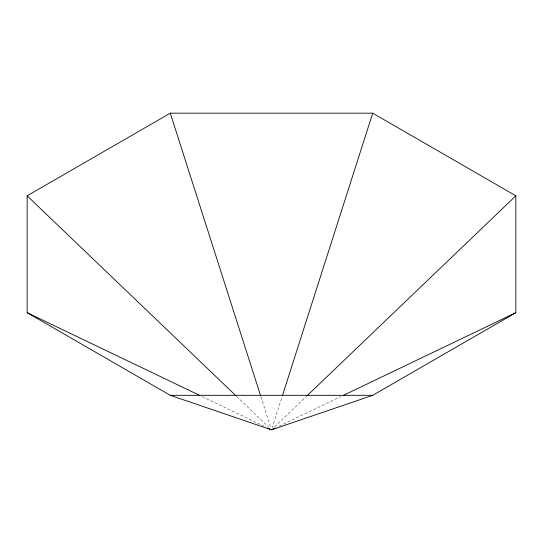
<?xml version="1.0" encoding="UTF-8"?>
<svg xmlns="http://www.w3.org/2000/svg" width="543" height="543" viewBox="0 0 543 543"><rect width="100%" height="100%" fill="white"/><g stroke="black" fill="none" stroke-linecap="round" stroke-linejoin="round"><path stroke-width="0.41" stroke-dasharray="2.71 2.04" d="M272.016 428.21L282.089 396.702M274.561 426.893L306.408 396.39M279.136 426.16L340.99 396.512M202.01 396.512L263.864 426.16M236.592 396.39L268.439 426.893M260.911 396.702L270.984 428.21"/><path stroke-width="0.81" d="M282.346 395.895L372.715 113.175L515.85 195.819L515.85 312.687L372.715 395.324L271.5 429.825L170.285 395.324L27.15 312.687L27.15 195.819L170.285 113.175L372.715 113.175M307.019 395.806L515.85 195.819M275.315 427.993L271.5 429.825L267.685 427.993M343.278 395.413L515.85 312.687M170.285 395.324L372.715 395.324M27.15 312.687L199.722 395.413M27.15 195.819L235.981 395.806M170.285 113.175L260.654 395.895"/></g></svg>
